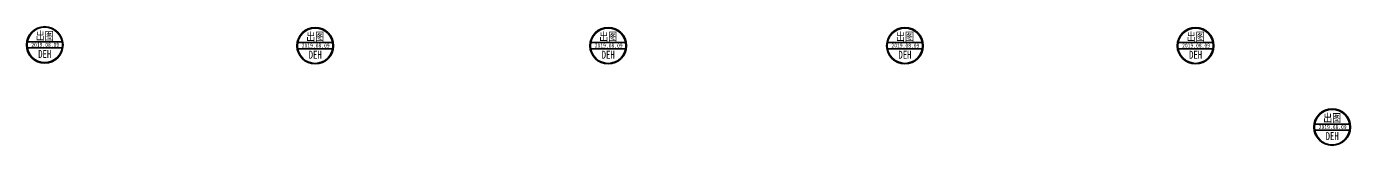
# Model space of a CAD drawing. Header units: millimetres. Extents: x 50851 to 121906, y -34238 to -12059.
# Drawn here: x 116306 to 117392, y -27352 to -27255 of the extents above; entities that cross this region are included whole.
import ezdxf
from ezdxf.enums import TextEntityAlignment as Align

# ---------------------------------------------------------------- set-up
doc = ezdxf.new("R2010")
doc.units = ezdxf.units.MM
doc.layers.add('印章专用-出图', color=1, linetype='Continuous', lineweight=80)
doc.styles.add('国标', font='simfang.ttf', dxfattribs={"width": 0.8})

# ---------------------------------------------------------------- blocks, each defined once
blk = doc.blocks.new('出图章')
at = {"layer": '印章专用-出图'}
h = blk.add_hatch(color=256, dxfattribs=at)
h.paths.add_polyline_path([(-15, 0, 1), (15, 0, 1)])
h.paths.add_polyline_path([(14.5, 0, -1), (-14.5, 0, -1)], flags=16)
h.paths.add_polyline_path([(-7.3, -12.3), (7.4, -12.3), (7.4, -2.7), (-7.3, -2.7)], flags=8)
at = {"layer": '印章专用-出图', "lineweight": 35}
for p, q in [((-14.3, 2.5), (14.3, 2.5)), ((-14.3, -2.5), (14.3, -2.5))]:
    blk.add_line(p, q, dxfattribs=at)
for radius in [15, 14.5]:
    blk.add_circle((0, 0), radius, dxfattribs=at)
at = {"layer": '印章专用-出图', "color": 4, "style": '国标', "width": 0.8}
blk.add_text('DEH', height=6.56, dxfattribs=at).set_placement((0, -10.7), align=Align.CENTER)
at = {"layer": '印章专用-出图', "color": 3, "style": '国标', "width": 0.8}
blk.add_attdef('出图', text='', height=6.6, dxfattribs=at).set_placement((0, 7.4), align=Align.MIDDLE_CENTER)
at = {"layer": '印章专用-出图', "color": 2, "style": '国标', "width": 0.8}
blk.add_attdef('XXXX.XX.XX', text='', height=3.5, dxfattribs=at).set_placement((0.4, 0.1), align=Align.MIDDLE_CENTER)
blk = doc.blocks.new('YZ-CT')
at = {"layer": '印章专用-出图'}
blk.add_blockref('出图章', (0.6, 0), dxfattribs=at).add_auto_attribs({'出图': '出图', 'XXXX.XX.XX': '2019.08.09'})

msp = doc.modelspace()

# ---------------------------------------------------------------- block references
at = {"layer": '印章专用-出图'}
for p in [(116320.71, -27269.988), (116542.489, -27270.603), (116782.733, -27270.603), (117026.03, -27270.603), (117264.345, -27270.603), (117376.352, -27337.378)]:
    msp.add_blockref('YZ-CT', p, dxfattribs=at)

doc.saveas('drawing.dxf')
